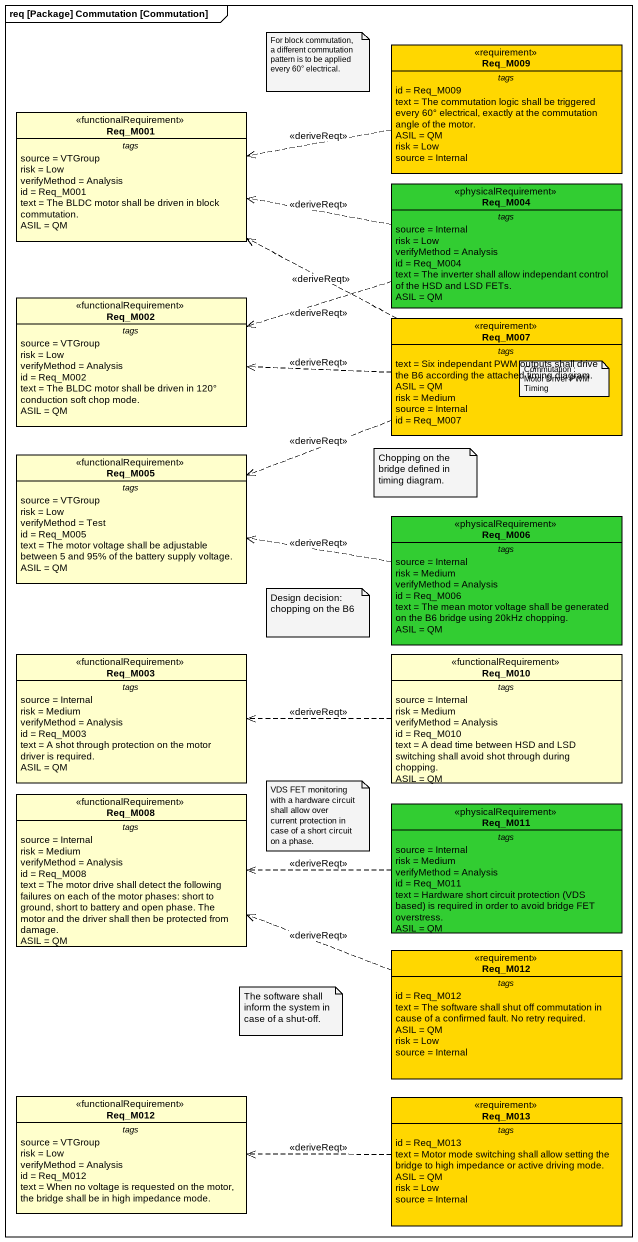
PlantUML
@startuml
mainframe req [Package] Commutation [Commutation]
hide circle
hide empty members
class Req_M009 <<requirement>> #FFD700 {
  -- tags --
  id = Req_M009
  text = The commutation logic shall be triggered every 60° electrical, exactly at the commutation angle of the motor.
  ASIL = QM
  risk = Low
  source = Internal
}
class Req_M001 <<functionalRequirement>> {
  -- tags --
  source = VTGroup
  risk = Low
  verifyMethod = Analysis
  id = Req_M001
  text = The BLDC motor shall be driven in block commutation.
  ASIL = QM
}
class Req_M004 <<physicalRequirement>> #32CD32 {
  -- tags --
  source = Internal
  risk = Low
  verifyMethod = Analysis
  id = Req_M004
  text = The inverter shall allow independant control of the HSD and LSD FETs.
  ASIL = QM
}
class Req_M002 <<functionalRequirement>> {
  -- tags --
  source = VTGroup
  risk = Low
  verifyMethod = Analysis
  id = Req_M002
  text = The BLDC motor shall be driven in 120° conduction soft chop mode.
  ASIL = QM
}
class Req_M007 <<requirement>> #FFD700 {
  -- tags --
  text = Six independant PWM outputs shall drive the B6 according the attached timing diagram.
  ASIL = QM
  risk = Medium
  source = Internal
  id = Req_M007
}
class Req_M005 <<functionalRequirement>> {
  -- tags --
  source = VTGroup
  risk = Low
  verifyMethod = Test
  id = Req_M005
  text = The motor voltage shall be adjustable between 5 and 95% of the battery supply voltage.
  ASIL = QM
}
class Req_M006 <<physicalRequirement>> #32CD32 {
  -- tags --
  source = Internal
  risk = Medium
  verifyMethod = Analysis
  id = Req_M006
  text = The mean motor voltage shall be generated on the B6 bridge using 20kHz chopping.
  ASIL = QM
}
class Req_M003 <<functionalRequirement>> {
  -- tags --
  source = Internal
  risk = Medium
  verifyMethod = Analysis
  id = Req_M003
  text = A shot through protection on the motor driver is required.
  ASIL = QM
}
class Req_M010 <<functionalRequirement>> {
  -- tags --
  source = Internal
  risk = Medium
  verifyMethod = Analysis
  id = Req_M010
  text = A dead time between HSD and LSD switching shall avoid shot through during chopping.
  ASIL = QM
}
class Req_M008 <<functionalRequirement>> {
  -- tags --
  source = Internal
  risk = Medium
  verifyMethod = Analysis
  id = Req_M008
  text = The motor drive shall detect the following failures on each of the motor phases: short to ground, short to battery and open phase. The motor and the driver shall then be protected from damage.
  ASIL = QM
}
class Req_M011 <<physicalRequirement>> #32CD32 {
  -- tags --
  source = Internal
  risk = Medium
  verifyMethod = Analysis
  id = Req_M011
  {field} text = Hardware short circuit protection (VDS based) is required in order to avoid bridge FET overstress.
  ASIL = QM
}
class Req_M012 <<requirement>> #FFD700 {
  -- tags --
  id = Req_M012
  text = The software shall shut off commutation in cause of a confirmed fault. No retry required.
  ASIL = QM
  risk = Low
  source = Internal
}
class "Req_M012" as Req_M012_2 <<functionalRequirement>> {
  -- tags --
  source = VTGroup
  risk = Low
  verifyMethod = Analysis
  id = Req_M012
  text = When no voltage is requested on the motor, the bridge shall be in high impedance mode.
}
class Req_M013 <<requirement>> #FFD700 {
  -- tags --
  id = Req_M013
  text = Motor mode switching shall allow setting the bridge to high impedance or active driving mode.
  ASIL = QM
  risk = Low
  source = Internal
}
Req_M009 .left.> Req_M001 : <<deriveReqt>>
Req_M004 .left.> Req_M001 : <<deriveReqt>>
Req_M004 .left.> Req_M002 : <<deriveReqt>>
Req_M007 .left.> Req_M001 : <<deriveReqt>>
Req_M007 .left.> Req_M002 : <<deriveReqt>>
Req_M007 .left.> Req_M005 : <<deriveReqt>>
Req_M006 .left.> Req_M005 : <<deriveReqt>>
Req_M010 .left.> Req_M003 : <<deriveReqt>>
Req_M011 .left.> Req_M008 : <<deriveReqt>>
Req_M012 .left.> Req_M008 : <<deriveReqt>>
Req_M013 .left.> Req_M012_2 : <<deriveReqt>>
note as N1
  For block commutation, a different commutation pattern is to be applied every 60° electrical.
end note
note as N2
  Commutation : Motor Driver PWM Timing
end note
note as N3
  Chopping on the bridge defined in timing diagram.
end note
note as N4
  Design decision: chopping on the B6
end note
note as N5
  VDS FET monitoring with a hardware circuit shall allow over current protection in case of a short circuit on a phase.
end note
note as N6
  The software shall inform the system in case of a shut-off.
end note
@enduml
